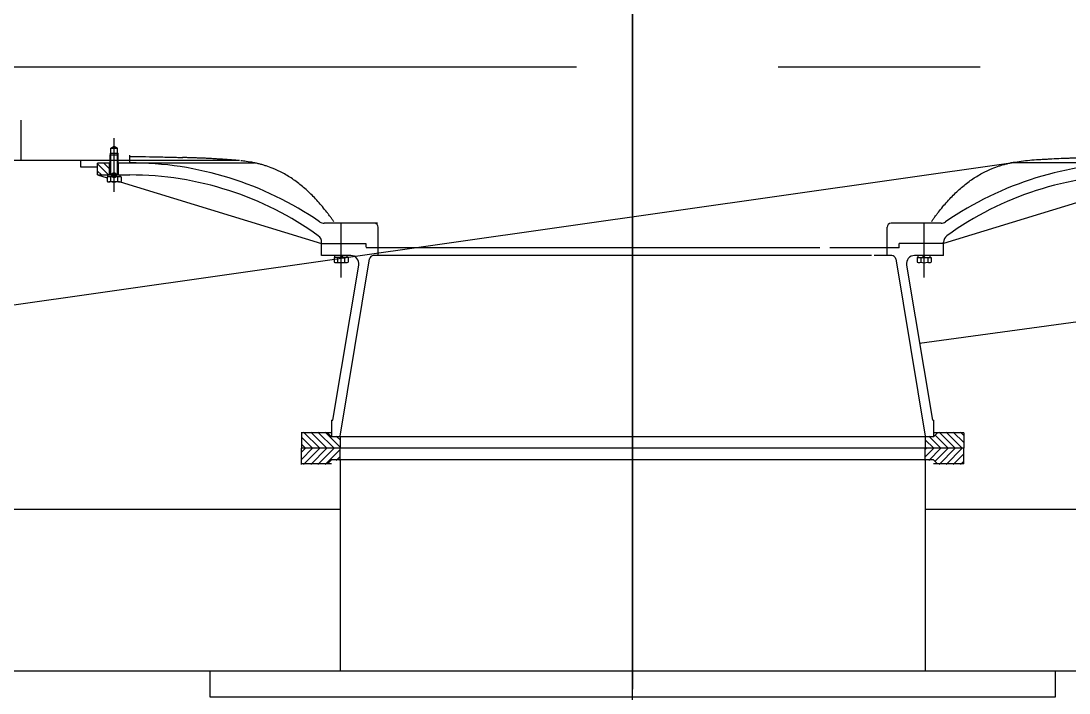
# Model space of a CAD drawing. Extents: x 1427168 to 1936200, y 1176778 to 1377202.
# Drawn here: x 1638373 to 1639671, y 1361528 to 1362360 of the extents above; entities that cross this region are included whole.
import ezdxf
from ezdxf.lldxf.tags import DXFTag

# ---------------------------------------------------------------- set-up
doc = ezdxf.new("R2010")
doc.units = 0
doc.header["$LTSCALE"] = 1000
doc.header["$MEASUREMENT"] = 0
for name, pattern in [('CENTER', [2, 1.25, -0.25, 0.25, -0.25]), ('DASHED', [0.75, 0.5, -0.25]), ('DOTE', [2.42, 2, -0.2, 0.02, -0.2])]:
    doc.linetypes.add(name, pattern=pattern)
doc.layers.get('0').update_dxf_attribs({"linetype": 'CONTINUOUS'})
for name, color, linetype in [('01粗实线层', 7, 'CONTINUOUS'), ('1轮廓实线层', 7, 'CONTINUOUS'), ('2细线层', 4, 'CONTINUOUS'), ('4虚线层', 6, 'DASHED'), ('CENTER', 1, 'ACAD_ISO04W100'), ('DOTE', 1, 'DOTE'), ('MAIN', 7, 'CONTINUOUS'), ('中心线', 1, 'ACAD_ISO04W100'), ('粗实线', 7, 'CONTINUOUS'), ('细实线', 2, 'CONTINUOUS')]:
    doc.layers.add(name, color=color, linetype=linetype)
tags = doc.linetypes.add('ACAD_ISO04W100', pattern=[30, 24, -3, 0, -3]).pattern_tags.tags
tags[10:11] = [DXFTag(74, 4), DXFTag(75, 0), DXFTag(340, '0'), DXFTag(46, 1.0), DXFTag(50, 0.0), DXFTag(44, 0.0), DXFTag(45, 0.0)]
tags[8:9] = [DXFTag(74, 4), DXFTag(75, 0), DXFTag(340, '0'), DXFTag(46, 1.0), DXFTag(50, 0.0), DXFTag(44, 0.0), DXFTag(45, 0.0)]
tags[6:7] = [DXFTag(74, 4), DXFTag(75, 0), DXFTag(340, '0'), DXFTag(46, 1.0), DXFTag(50, 0.0), DXFTag(44, 0.0), DXFTag(45, 0.0)]
tags[4:5] = [DXFTag(74, 4), DXFTag(75, 0), DXFTag(340, '0'), DXFTag(46, 1.0), DXFTag(50, 0.0), DXFTag(44, 0.0), DXFTag(45, 0.0)]
pattern_1 = [(45, (1516977.37295, 1347633.0327), (-0.1767766953, 0.1767766953), [])]

msp = doc.modelspace()

# ---------------------------------------------------------------- hatches: boundary and pattern name
at = {"layer": 'MAIN'}
h = msp.add_hatch(dxfattribs=at)
h.set_pattern_fill('ANSI31', color=256, scale=2, angle=90, style=0)
h.set_pattern_definition([(135, (1637575.045, 1360310.302), (-4.490128, -4.490128), [])])
h.paths.add_polyline_path([(1638482.8, 1362184.5), (1638467.8, 1362184.5), (1638467.8, 1362169.7), (1638482.8, 1362169.7)])
h = msp.add_hatch(dxfattribs=at)
h.set_pattern_fill('ANSI31', color=256, scale=2, style=0)
h.set_pattern_definition(pattern_1)
h.paths.add_polyline_path([(1638485.2, 1362169.4, 1), (1638491.2, 1362169.4, 1)])
h = msp.add_hatch(dxfattribs=at)
h.set_pattern_fill('ANSI31', color=256, scale=2, style=0)
h.set_pattern_definition(pattern_1)
h.paths.add_polyline_path([(1638485.2, 1362169.4, 1), (1638491.2, 1362169.4, 1)])
h = msp.add_hatch(dxfattribs=at)
h.set_pattern_fill('ANSI31', color=256, scale=2, style=0)
h.set_pattern_definition(pattern_1)
h.paths.add_polyline_path([(1638485.2, 1362169.4, 1), (1638491.2, 1362169.4, 1)])
at = {"layer": '细实线'}
h = msp.add_hatch(dxfattribs=at)
h.set_pattern_fill('ANSI31', color=256, scale=50, angle=90, style=0)
h.set_pattern_definition([(135, (1571106.022, 1353816.6865), (-4.4194174, -4.4194174), [])])
h.paths.add_polyline_path([(1639507.9, 1361851.3), (1639502.9, 1361846.3), (1639492.6, 1361846.3), (1639492.6, 1361831.3), (1639538.4, 1361831.3), (1639538.4, 1361831.3), (1639540.3, 1361831.3), (1639540.3, 1361851.3)])
h.paths.add_polyline_path([(1638768.1, 1361831.3), (1638768.1, 1361846.3), (1638757.7, 1361846.3), (1638752.7, 1361851.3), (1638720.3, 1361851.3), (1638720.3, 1361831.3)])
h = msp.add_hatch(dxfattribs=at)
h.set_pattern_fill('ANSI31', color=256, scale=50, angle=90, style=0)
h.set_pattern_definition([(225, (1571106.022, 1369845.9004), (-4.4194174, 4.4194174), [])])
h.paths.add_polyline_path([(1639507.9, 1361811.3), (1639502.9, 1361816.3), (1639492.6, 1361816.3), (1639492.6, 1361831.3), (1639538.4, 1361831.3), (1639538.4, 1361831.3), (1639540.3, 1361831.3), (1639540.3, 1361811.3)])
h.paths.add_polyline_path([(1638768.1, 1361831.3), (1638768.1, 1361816.3), (1638757.7, 1361816.3), (1638752.7, 1361811.3), (1638720.3, 1361811.3), (1638720.3, 1361831.3)])

# ---------------------------------------------------------------- linework, layer by layer
for p, q in [((1638314, 1361755.7), (1638430.3, 1361755.7)), ((1638314, 1361755.7), (1638768.1, 1361755.7)), ((1639492.6, 1361755.7), (1639930.3, 1361755.7))]:
    msp.add_line(p, q)
at = {"layer": '01粗实线层', "color": 0}
for p, q in [((1638768.1, 1361816.3), (1638768.1, 1361555.7)), ((1639492.6, 1361817.1), (1639492.6, 1361555.7)), ((1629880.3, 1361555.7), (1648380.3, 1361555.7))]:
    msp.add_line(p, q, dxfattribs=at)
msp.add_lwpolyline([(1638606.7, 1361555.7), (1638606.7, 1361523.4), (1639653.9, 1361523.4), (1639653.9, 1361555.7)], dxfattribs=at)
at = {"layer": '1轮廓实线层'}
for p, q in [((1638206, 1361986.4), (1639598.7, 1362184.7)), ((1639485.5, 1361961.6), (1640109.3, 1362045.9))]:
    msp.add_line(p, q, dxfattribs=at)
at = {"layer": '2细线层'}
msp.add_line((1639491.3, 1362054.9), (1639491.3, 1362109.8), dxfattribs=at)
at = {"layer": '4虚线层'}
for p, q in [((1638373, 1362237.7), (1638373, 1362187.7)), ((1638486.9, 1362167.2), (1638489.4, 1362169.7)), ((1638488.3, 1362167.2), (1638490.8, 1362169.7))]:
    msp.add_line(p, q, dxfattribs=at)
at = {"layer": '4虚线层', "color": 1}
msp.add_line((1638488.3, 1362149), (1638488.3, 1362215.2), dxfattribs=at)
msp.add_line((1638488.3, 1362149), (1638488.3, 1362215.2), dxfattribs=at)
msp.add_line((1638488.3, 1362149), (1638488.3, 1362215.2), dxfattribs=at)
msp.add_line((1638488.3, 1362149), (1638488.3, 1362215.2), dxfattribs=at)
at = {"layer": '4虚线层', "color": 6}
msp.add_line((1639491.3, 1362042.8), (1639491.3, 1362090.7), dxfattribs=at)
at = {"layer": 'CENTER', "color": 1}
for p, q in [((1638769.3, 1362054.9), (1638769.3, 1362109.9)), ((1638769.3, 1362042.8), (1638769.3, 1362090.7))]:
    msp.add_line(p, q, dxfattribs=at)
at = {"layer": 'CENTER', "ltscale": 3}
msp.add_line((1639130.3, 1361891.6), (1639130.3, 1361533), dxfattribs=at)
at = {"layer": 'DOTE', "linetype": 'CENTER'}
for p, q in [((1639130.3, 1345255.7), (1639130.3, 1366789.5)), ((1637810.7, 1362303.6), (1643961, 1362303.6))]:
    msp.add_line(p, q, dxfattribs=at)
at = {"layer": 'MAIN'}
for p, q in [((1638484.1, 1362202.7), (1638488.3, 1362205.2)), ((1638488.3, 1362205.2), (1638492.6, 1362202.7)), ((1638483.3, 1362196.7), (1638493.3, 1362196.7)), ((1638483.3, 1362196.7), (1638483.3, 1362194.7)), ((1638483.3, 1362169.7), (1638483.3, 1362194.7)), ((1638483.3, 1362194.7), (1638493.3, 1362194.7)), ((1638484.1, 1362202.7), (1638492.6, 1362202.7)), ((1638484.1, 1362194.7), (1638484.1, 1362202.7)), ((1638484.1, 1362169.7), (1638484.1, 1362196.7)), ((1638492.6, 1362194.7), (1638492.6, 1362202.7)), ((1638492.6, 1362169.7), (1638492.6, 1362196.7)), ((1638493.3, 1362194.7), (1638493.3, 1362196.7)), ((1638493.3, 1362169.7), (1638493.3, 1362194.7)), ((1638507.9, 1362184.7), (1638507.9, 1362194.2)), ((1638447.3, 1362187.7), (1638349.8, 1362187.7)), ((1638643.7, 1362187.7), (1638373, 1362187.7)), ((1638447.3, 1362179.5), (1638447.3, 1362187.7)), ((1638467.8, 1362179.5), (1638447.3, 1362179.5)), ((1638467.8, 1362169.7), (1638467.8, 1362184.5)), ((1638482.8, 1362184.5), (1638467.8, 1362184.5)), ((1638482.8, 1362169.7), (1638482.8, 1362184.5)), ((1638493.3, 1362184.7), (1638662, 1362184.7)), ((1638493.8, 1362169.7), (1638493.8, 1362184.7)), ((1639767.3, 1362184.7), (1639598.7, 1362184.7)), ((1638467.8, 1362169.7), (1638507.9, 1362169.7)), ((1638467.8, 1362169.7), (1638479.7, 1362166.1)), ((1638497, 1362167.2), (1638479.7, 1362167.2)), ((1638479.7, 1362167.2), (1638479.7, 1362161.6)), ((1638480.7, 1362167.2), (1638480.7, 1362169.7)), ((1638484, 1362167.2), (1638484, 1362161.6)), ((1638492.7, 1362167.2), (1638492.7, 1362161.6)), ((1638495.9, 1362167.2), (1638495.9, 1362169.7)), ((1638497, 1362167.2), (1638497, 1362161.6)), ((1638494.9, 1362161), (1638481.8, 1362161)), ((1638495.9, 1362161.1), (1638745.3, 1362084.9)), ((1639764.7, 1362161.1), (1639515.3, 1362084.9)), ((1639445.3, 1362080.9), (1639445.3, 1362104.9)), ((1639512.2, 1362109.9), (1639450.3, 1362109.9)), ((1639362, 1362079.5), (1638800.3, 1362079.5)), ((1639460.3, 1362079.5), (1639374.6, 1362079.5)), ((1639445.3, 1362069.9), (1639445.3, 1362080.9)), ((1639515.3, 1362084.9), (1639460.3, 1362084.9)), ((1639460.3, 1362079.5), (1639460.3, 1362084.9)), ((1639515.3, 1362069.9), (1639515.3, 1362086.3)), ((1639425.9, 1362069.9), (1638809.6, 1362069.9)), ((1639451.1, 1362069.9), (1639429.3, 1362069.9)), ((1639456, 1362065.7), (1639492.6, 1361846.3)), ((1639515.3, 1362069.9), (1639479.3, 1362069.9)), ((1639482.7, 1362067.4), (1639500, 1362067.4)), ((1639482.7, 1362067.4), (1639482.7, 1362061.8)), ((1639483.7, 1362067.4), (1639483.7, 1362069.9)), ((1639487, 1362067.4), (1639487, 1362061.8)), ((1639491.3, 1362067.4), (1639488.8, 1362069.9)), ((1639492.7, 1362067.4), (1639490.2, 1362069.9)), ((1639495.7, 1362067.4), (1639495.7, 1362061.8)), ((1639498.9, 1362067.4), (1639498.9, 1362069.9)), ((1639500, 1362067.4), (1639500, 1362061.8))]:
    msp.add_line(p, q, dxfattribs=at)
msp.add_circle((1638488.2, 1362169.4), 3, dxfattribs=at)
msp.add_circle((1638488.2, 1362169.4), 3, dxfattribs=at)
msp.add_circle((1638488.2, 1362169.4), 3, dxfattribs=at)
for centre, radius, start, end in [((1638507.9, 1361770.7), 414, 55.4377, 90.0001), ((1639752.7, 1361770.7), 414, 89.9999, 124.5623), ((1638507.9, 1361770.7), 399, 54.2251, 90.0001), ((1639752.7, 1361770.7), 399, 89.9999, 125.7749), ((1638481.8, 1362165), 3.99, 237.1258, 302.8742), ((1638488.3, 1362176), 15, 253.2213, 286.7787), ((1638494.8, 1362165), 3.99, 237.1258, 302.8742), ((1639450.3, 1362104.9), 5, 90, 180), ((1639512.2, 1362119.9), 10, 270, 304.5623), ((1639525.3, 1362086.3), 10, 125.7749, 180), ((1639451.1, 1362064.9), 5, 9.4623, 90), ((1639479.3, 1362059.9), 10, 90, 189.4623), ((1639484.8, 1362065.1), 3.99, 237.1258, 302.8742), ((1639491.3, 1362076.1), 15, 253.2213, 286.7787), ((1639497.8, 1362065.1), 3.99, 237.1258, 302.8742)]:
    msp.add_arc(centre, radius, start, end, dxfattribs=at)
for points, knots in [([(1638508.3, 1362192.7), (1638521, 1362192.5), (1638533.7, 1362192.3), (1638546.3, 1362192), (1638546.5, 1362192), (1638546.6, 1362192)], [0.473525, 0.473525, 0.473525, 0.473525, 30.705775, 30.705775, 31.015935, 31.015935, 31.015935, 31.015935]), ([(1638546.6, 1362192), (1638548.1, 1362192), (1638549.5, 1362191.9), (1638552.5, 1362191.9), (1638554, 1362191.8), (1638557, 1362191.8), (1638558.5, 1362191.7), (1638561.9, 1362191.6), (1638563.7, 1362191.6), (1638566.6, 1362191.5), (1638567.7, 1362191.5), (1638569.9, 1362191.4), (1638571.1, 1362191.4), (1638572.6, 1362191.3), (1638572.9, 1362191.3), (1638573.3, 1362191.3)], [0, 0, 0, 0, 0.177137, 0.177137, 0.351802, 0.351802, 0.526468, 0.526468, 0.727275, 0.727275, 0.845218, 0.845218, 0.963161, 0.963161, 1, 1, 1, 1]), ([(1638642.9, 1362187.5), (1638642.5, 1362187.6), (1638642.1, 1362187.6), (1638638.2, 1362188), (1638634.7, 1362188.3), (1638627.3, 1362188.9), (1638623.5, 1362189.1), (1638617.6, 1362189.4), (1638615.5, 1362189.5), (1638611.5, 1362189.8), (1638609.5, 1362189.9), (1638605.4, 1362190.1), (1638603.4, 1362190.2), (1638598.6, 1362190.4), (1638595.8, 1362190.5), (1638591.2, 1362190.7), (1638589.3, 1362190.7), (1638586.2, 1362190.9), (1638584.9, 1362190.9), (1638582.8, 1362191), (1638581.9, 1362191), (1638580.1, 1362191.1), (1638579.2, 1362191.1), (1638576.5, 1362191.2), (1638574.7, 1362191.3), (1638572.9, 1362191.3)], [0.7445505, 0.7445505, 0.7445505, 0.7445505, 0.7494741, 0.7494741, 0.7915915, 0.7915915, 0.833709, 0.833709, 0.8556073, 0.8556073, 0.8775057, 0.8775057, 0.8994041, 0.8994041, 0.9290994, 0.9290994, 0.9492147, 0.9492147, 0.9627272, 0.9627272, 0.9721889, 0.9721889, 0.9816507, 0.9816507, 1, 1, 1, 1]), ([(1639500.5, 1362111.9), (1639501.2, 1362113.1), (1639502, 1362114.3), (1639503.1, 1362115.8), (1639503.3, 1362116.2), (1639503.9, 1362117), (1639504.2, 1362117.4), (1639505.1, 1362118.7), (1639505.7, 1362119.5), (1639507.2, 1362121.5), (1639508, 1362122.6), (1639510.7, 1362125.9), (1639512.5, 1362128.2), (1639516.3, 1362132.7), (1639518.2, 1362134.8), (1639522, 1362139.1), (1639523.9, 1362141.1), (1639529.7, 1362147.1), (1639533.7, 1362150.8), (1639541.7, 1362157.8), (1639545.8, 1362160.9), (1639554.2, 1362166.7), (1639558.6, 1362169.4), (1639567.2, 1362174), (1639571.3, 1362176), (1639578.4, 1362178.9), (1639581.3, 1362179.9), (1639585.5, 1362181.3), (1639586.7, 1362181.7), (1639588.9, 1362182.3), (1639589.7, 1362182.6), (1639591.3, 1362183), (1639592, 1362183.2), (1639593.5, 1362183.6), (1639594.2, 1362183.7), (1639596.4, 1362184.3), (1639597.9, 1362184.6), (1639602.6, 1362185.5), (1639605.7, 1362186), (1639612.4, 1362187), (1639615.8, 1362187.4), (1639622.9, 1362188.1), (1639626.5, 1362188.4), (1639632.1, 1362188.8), (1639633.9, 1362188.9), (1639637.7, 1362189.1), (1639639.6, 1362189.2), (1639643.1, 1362189.4), (1639644.8, 1362189.5), (1639650.3, 1362189.8), (1639654.1, 1362190), (1639661.8, 1362190.4), (1639665.6, 1362190.5), (1639671.1, 1362190.7), (1639672.8, 1362190.8), (1639675.5, 1362190.9), (1639676.7, 1362190.9), (1639678.7, 1362191), (1639679.6, 1362191), (1639681.4, 1362191.1), (1639682.3, 1362191.1), (1639684.7, 1362191.2), (1639686.2, 1362191.3), (1639687.8, 1362191.3)], [0.0990241, 0.0990241, 0.0990241, 0.0990241, 0.1179007, 0.1179007, 0.1249962, 0.1249962, 0.1320917, 0.1320917, 0.1462827, 0.1462827, 0.1640559, 0.1640559, 0.1996024, 0.1996024, 0.2351488, 0.2351488, 0.2706953, 0.2706953, 0.3417882, 0.3417882, 0.4128811, 0.4128811, 0.4839741, 0.4839741, 0.5478317, 0.5478317, 0.591282, 0.591282, 0.6103917, 0.6103917, 0.6232303, 0.6232303, 0.633889, 0.633889, 0.6445476, 0.6445476, 0.665865, 0.665865, 0.7084997, 0.7084997, 0.7511344, 0.7511344, 0.7937692, 0.7937692, 0.8144774, 0.8144774, 0.8351856, 0.8351856, 0.8531898, 0.8531898, 0.8945717, 0.8945717, 0.9359536, 0.9359536, 0.9534501, 0.9534501, 0.9658604, 0.9658604, 0.9752613, 0.9752613, 0.9846622, 0.9846622, 1, 1, 1, 1])]:
    msp.add_open_spline(points, degree=3, knots=knots, dxfattribs=at)
at = {"layer": '中心线', "linetype": 'CENTER', "ltscale": 50}
for p, q in [((1639130.3, 1363291.6), (1639130.3, 1361794.4)), ((1639130.3, 1362624.2), (1639130.3, 1361603.2))]:
    msp.add_line(p, q, dxfattribs=at)
at = {"layer": '粗实线'}
for p, q in [((1638814.5, 1362109.9), (1638748.5, 1362109.9)), ((1638815.3, 1362080.9), (1638815.3, 1362104.9)), ((1638745.3, 1362069.9), (1638745.3, 1362086.3)), ((1638769.3, 1362084.5), (1638745.3, 1362084.5)), ((1638800.3, 1362084.5), (1638769.3, 1362084.5)), ((1638800.3, 1362080.5), (1638800.3, 1362084.5)), ((1638815.3, 1362069.9), (1638815.3, 1362080.9)), ((1638781.4, 1362069.9), (1638745.3, 1362069.9)), ((1638778, 1362067.4), (1638760.7, 1362067.4)), ((1638760.7, 1362067.4), (1638760.7, 1362061.8)), ((1638761.7, 1362067.4), (1638761.7, 1362069.9)), ((1638765, 1362067.4), (1638765, 1362061.8)), ((1638767.9, 1362067.4), (1638770.4, 1362069.9)), ((1638768.1, 1361846.3), (1638804.6, 1362065.7)), ((1638769.3, 1362067.4), (1638771.8, 1362069.9)), ((1638773.7, 1362067.4), (1638773.7, 1362061.8)), ((1638776.9, 1362067.4), (1638776.9, 1362069.9)), ((1638778, 1362067.4), (1638778, 1362061.8)), ((1638759.2, 1361866.3), (1638791.2, 1362058.2)), ((1638775.9, 1362061.1), (1638762.8, 1362061.1)), ((1639469.4, 1362058.2), (1639501.4, 1361866.3)), ((1638757.7, 1361866.3), (1638759.2, 1361866.3)), ((1638757.7, 1361866.3), (1638757.7, 1361845.5)), ((1639502.9, 1361866.3), (1639501.4, 1361866.3)), ((1639502.9, 1361866.3), (1639502.9, 1361846.3)), ((1638720.3, 1361851.3), (1638720.3, 1361831.3)), ((1638757.7, 1361850.5), (1638720.3, 1361850.5)), ((1638757.7, 1361845.5), (1638752.7, 1361850.5)), ((1639502.9, 1361845.5), (1638757.7, 1361845.5)), ((1638768.1, 1361846.3), (1638768.1, 1361831.3)), ((1639492.6, 1361846.3), (1639492.6, 1361831.3)), ((1639540.3, 1361850.5), (1639502.9, 1361850.5)), ((1639502.9, 1361845.5), (1639507.9, 1361850.5)), ((1639540.3, 1361850.5), (1639540.3, 1361831.3)), ((1639540.3, 1361831.3), (1638720.3, 1361831.3)), ((1638720.3, 1361811.3), (1638720.3, 1361831.3)), ((1639540.3, 1361831.3), (1638720.3, 1361831.3)), ((1638768.1, 1361816.3), (1638768.1, 1361831.3)), ((1639492.6, 1361816.3), (1639492.6, 1361831.3)), ((1639540.3, 1361812.1), (1639540.3, 1361831.3)), ((1638757.7, 1361817.1), (1638752.7, 1361812.1)), ((1639502.9, 1361817.1), (1638757.7, 1361817.1)), ((1639502.9, 1361817.1), (1639507.9, 1361812.1)), ((1638757.7, 1361812.1), (1638720.3, 1361812.1)), ((1639540.3, 1361812.1), (1639502.9, 1361812.1))]:
    msp.add_line(p, q, dxfattribs=at)
for centre, radius, start, end in [((1638748.5, 1362119.9), 10, 235.4377, 270), ((1638810.3, 1362104.9), 5, 360, 90), ((1638735.3, 1362086.3), 10, 0, 54.2251), ((1638762.8, 1362065.1), 3.99, 237.1258, 302.8742), ((1638769.3, 1362076.1), 15, 253.2213, 286.7787), ((1638775.8, 1362065.1), 3.99, 237.1258, 302.8742), ((1638781.4, 1362059.9), 10, 350.5377, 90), ((1638809.6, 1362064.9), 5, 90, 170.5377)]:
    msp.add_arc(centre, radius, start, end, dxfattribs=at)
msp.add_open_spline([(1638760.2, 1362111.9), (1638759.4, 1362113.1), (1638758.6, 1362114.3), (1638757.6, 1362115.8), (1638757.3, 1362116.2), (1638756.7, 1362117), (1638756.4, 1362117.4), (1638755.5, 1362118.7), (1638754.9, 1362119.5), (1638753.4, 1362121.5), (1638752.6, 1362122.6), (1638750, 1362125.9), (1638748.1, 1362128.2), (1638744.4, 1362132.7), (1638742.5, 1362134.8), (1638738.7, 1362139.1), (1638736.8, 1362141.1), (1638730.9, 1362147.1), (1638727, 1362150.8), (1638718.9, 1362157.8), (1638714.9, 1362160.9), (1638706.4, 1362166.7), (1638702, 1362169.4), (1638693.5, 1362174), (1638689.3, 1362176), (1638682.3, 1362178.9), (1638679.4, 1362179.9), (1638675.2, 1362181.3), (1638673.9, 1362181.7), (1638671.8, 1362182.3), (1638670.9, 1362182.6), (1638669.4, 1362183), (1638668.7, 1362183.2), (1638667.2, 1362183.5), (1638666.5, 1362183.7), (1638664.3, 1362184.2), (1638662.8, 1362184.6), (1638658.3, 1362185.5), (1638655.1, 1362186), (1638649.7, 1362186.8), (1638647.5, 1362187), (1638645.3, 1362187.3)], degree=3, knots=[0.0990241, 0.0990241, 0.0990241, 0.0990241, 0.1179007, 0.1179007, 0.1249962, 0.1249962, 0.1320917, 0.1320917, 0.1462826, 0.1462826, 0.1640559, 0.1640559, 0.1996024, 0.1996024, 0.2351489, 0.2351489, 0.2706954, 0.2706954, 0.3417884, 0.3417884, 0.4128814, 0.4128814, 0.4839744, 0.4839744, 0.5477204, 0.5477204, 0.5911296, 0.5911296, 0.6102467, 0.6102467, 0.6231217, 0.6231217, 0.633651, 0.633651, 0.6441804, 0.6441804, 0.6652391, 0.6652391, 0.7073566, 0.7073566, 0.7348799, 0.7348799, 0.7348799, 0.7348799], dxfattribs=at)

doc.saveas('drawing.dxf')
